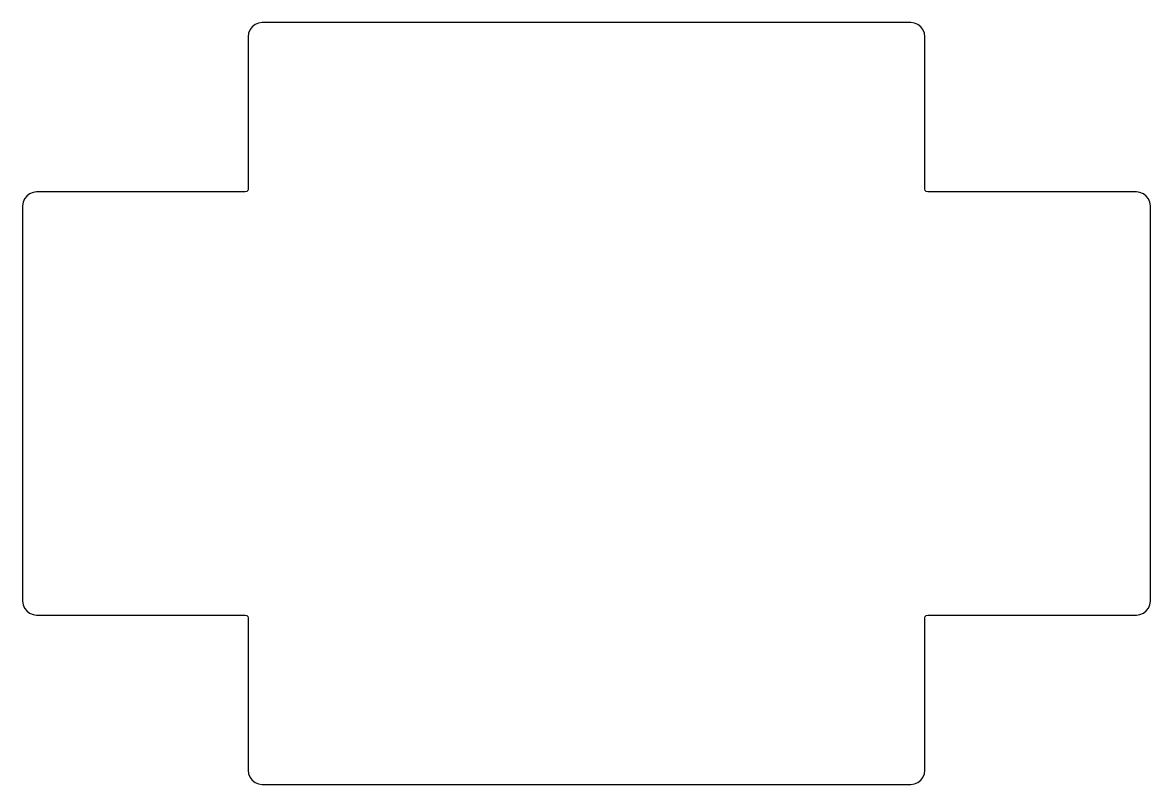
# Model space of a CAD drawing. Header units: millimetres. Extents: x -20 to 20, y -13.5 to 13.5.
import ezdxf

# ---------------------------------------------------------------- set-up
doc = ezdxf.new("R2010")
doc.units = ezdxf.units.MM
doc.layers.add('CUT_DESIGN_ONLY', color=1, linetype='Continuous')

msp = doc.modelspace()

# ---------------------------------------------------------------- linework, layer by layer
at = {"layer": 'CUT_DESIGN_ONLY'}
msp.add_lwpolyline([(-20, -7), (-19.982963, -7.12941), (-19.933013, -7.25), (-19.853553, -7.353553), (-19.75, -7.433013), (-19.62941, -7.482963), (-19.5, -7.5), (-12.1, -7.5), (-12.05, -7.513397), (-12.013397, -7.55), (-12, -7.6), (-12, -13), (-11.982963, -13.12941), (-11.933013, -13.25), (-11.853553, -13.353553), (-11.75, -13.433013), (-11.62941, -13.482963), (-11.5, -13.5), (11.5, -13.5), (11.62941, -13.482963), (11.75, -13.433013), (11.853553, -13.353553), (11.933013, -13.25), (11.982963, -13.12941), (12, -13), (12, -7.6), (12.013397, -7.55), (12.05, -7.513397), (12.1, -7.5), (19.5, -7.5), (19.62941, -7.482963), (19.75, -7.433013), (19.853553, -7.353553), (19.933013, -7.25), (19.982963, -7.12941), (20, -7), (20, 7), (19.982963, 7.12941), (19.933013, 7.25), (19.853553, 7.353553), (19.75, 7.433013), (19.62941, 7.482963), (19.5, 7.5), (12.1, 7.5), (12.05, 7.513397), (12.013397, 7.55), (12, 7.6), (12, 13), (11.982963, 13.12941), (11.933013, 13.25), (11.853553, 13.353553), (11.75, 13.433013), (11.62941, 13.482963), (11.5, 13.5), (-11.5, 13.5), (-11.62941, 13.482963), (-11.75, 13.433013), (-11.853553, 13.353553), (-11.933013, 13.25), (-11.982963, 13.12941), (-12, 13), (-12, 7.6), (-12.013397, 7.55), (-12.05, 7.513397), (-12.1, 7.5), (-19.5, 7.5), (-19.62941, 7.482963), (-19.75, 7.433013), (-19.853553, 7.353553), (-19.933013, 7.25), (-19.982963, 7.12941), (-20, 7)], close=True, dxfattribs=at)

doc.saveas('drawing.dxf')
